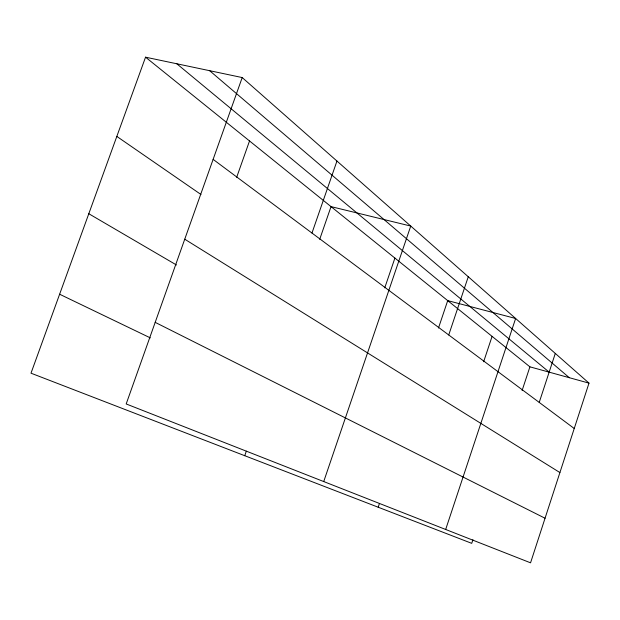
<?xml version="1.0" encoding="UTF-8"?>
<svg xmlns="http://www.w3.org/2000/svg" width="620" height="620" viewBox="0 0 620 620"><rect width="100%" height="100%" fill="white"/><g stroke="black" fill="none" stroke-linecap="round" stroke-linejoin="round"><path stroke-width="0.93" d="M242.203 77.562L589 383.129L530.55 562.821L126.186 403.953L242.203 77.562L145.545 57.18L31 373.186L471.735 543.345L472.936 539.695M539.222 402.403L555.295 353.431M522.11 390.492L529.906 366.839L145.545 57.18M483.639 361.747L492.086 336.365M445.671 529.472L515.631 318.478L447.71 300.615L438.479 328.034M378.185 507.222L379.417 503.556M448.733 334.963L468.271 276.752M384.741 287.882L394.909 258.075M323.717 481.562L410.742 226.067L331.034 206.615L319.703 239.32M311.969 233.035L336.954 161.053M244.745 455.708L246.326 451.151M236.669 177.312L249.527 140.949M529.906 366.839L589 383.129M59.621 294.229L150.319 337.885M155.186 322.353L545.05 518.235M88.799 213.729L176.468 264.988M184.744 239.204L559.907 472.564M116.824 136.423L200.973 194.502M213.125 159.371L574.236 428.505M176.801 63.775L549.188 372.155M209.653 70.703L569.284 377.688"/></g></svg>
